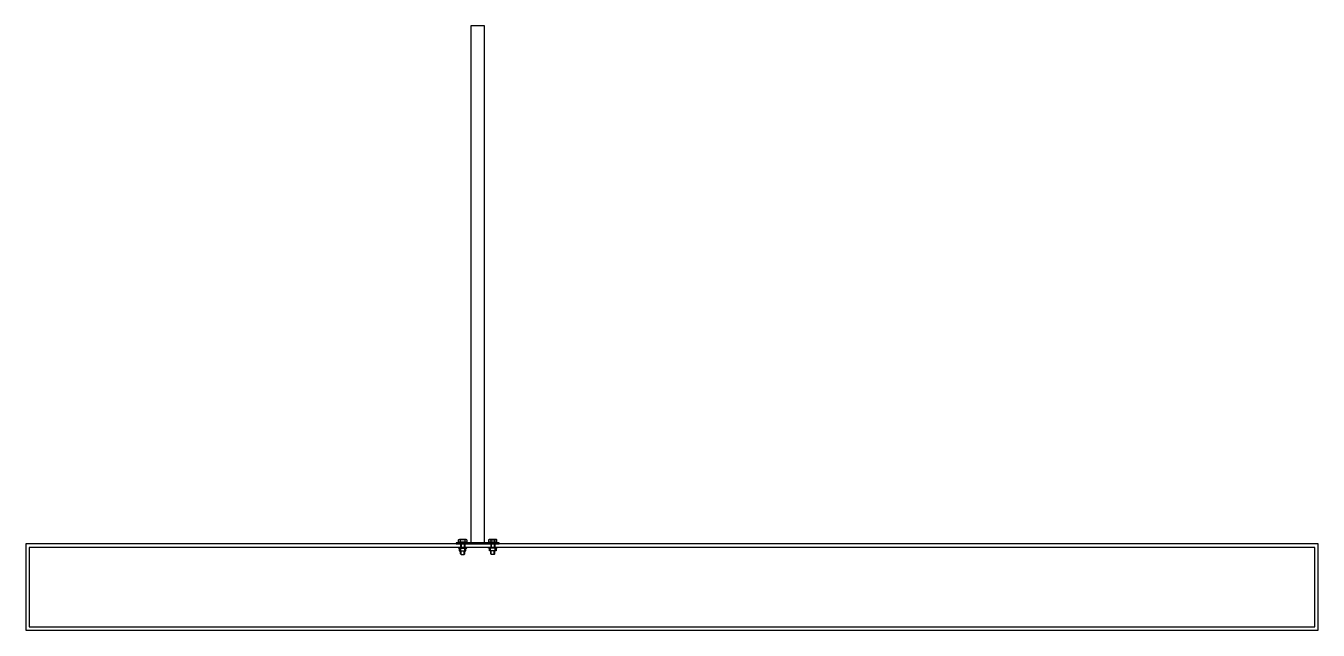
# Model space of a CAD drawing. Header units: millimetres. Extents: x -1443632 to -1307761, y 1430256 to 1527696.
# Drawn here: x -1375891 to -1372891, y 1448826 to 1450229 of the extents above; entities that cross this region are included whole.
import ezdxf

# ---------------------------------------------------------------- set-up
doc = ezdxf.new("R2010")
doc.units = ezdxf.units.MM
doc.header["$LTSCALE"] = 10
for name, color, linetype in [('W-PLASTIC_RAILINGS塑木栏杆', 6, 'CONTINUOUS'), ('W-STEEL_FRAME钢架', 3, 'CONTINUOUS'), ('螺栓', 146, 'CONTINUOUS')]:
    doc.layers.add(name, color=color, linetype=linetype)

# ---------------------------------------------------------------- blocks, each defined once
blk = doc.blocks.new('栏杆螺栓')
at = {"layer": '螺栓'}
for p, q in [((-9.6, -1), (-8.6, 0)), ((-8.6, 0), (8.6, 0)), ((9.6, -1), (8.6, 0)), ((-9.6, -5.8), (-9.6, -1)), ((9.6, -1), (9.6, -7.4)), ((3.4, -34.7), (4.8, -33.2))]:
    blk.add_line(p, q, dxfattribs=at)
for points in [[(7.2, 0), (-7.2, 0)], [(-4.8, -5.8), (-4.8, 0)], [(4.8, 0), (4.8, -5.8)], [(9.6, -5.8), (-9.6, -5.8), (-9.6, -7.4), (9.6, -7.4)], [(-9.6, -18.4), (9.6, -18.4)], [(-9.6, -18.4), (-9.6, -20.3)], [(-9.6, -20.3), (9.6, -20.3)], [(-7.7, -5.8), (7.7, -5.8)], [(-7.7, -20.3), (-7.7, -26.1), (7.7, -26.1), (7.7, -20.3)], [(-5.2, -20.3), (-5.2, -26.1)], [(-4.8, -5.8), (-4.8, -18.4)], [(-4.8, -33.2), (-4.8, -26.1)], [(-3.4, -5.8), (-3.4, -18.4)], [(-3.4, -34.7), (-3.4, -26.1)], [(3.4, -5.8), (3.4, -18.4)], [(3.4, -34.7), (3.4, -26.1)], [(4.8, -5.8), (4.8, -18.4)], [(4.8, -33.2), (4.8, -26.1)], [(5.2, -26.1), (5.2, -20.3)], [(9.6, -20.3), (9.6, -18.4)], [(-3.4, -34.7), (-4.8, -33.2)], [(-3.4, -34.7), (3.4, -34.7)]]:
    blk.add_lwpolyline(points, dxfattribs=at)
for points in [[(-4.8, -0.1), (-5.6, -0.6), (-6.5, -0.6), (-7.4, -0.2)], [(4.8, 0), (1.7, -1.1), (-1.7, -1.1), (-4.8, 0)], [(7.4, -0.2), (6.5, -0.6), (5.6, -0.6), (4.8, -0.1)]]:
    blk.add_open_spline(points, degree=3, dxfattribs=at)

msp = doc.modelspace()

# ---------------------------------------------------------------- linework, layer by layer
at = {"layer": 'W-PLASTIC_RAILINGS塑木栏杆'}
msp.add_lwpolyline([(-1374858.5, 1449029.3), (-1374826.5, 1449029.3), (-1374826.5, 1450229.3), (-1374858.5, 1450229.3)], close=True, dxfattribs=at)
at = {"layer": 'W-STEEL_FRAME钢架'}
for points in [[(-1375891.4, 1448826.3), (-1372891.4, 1448826.3), (-1372891.4, 1449026.3), (-1375891.4, 1449026.3)], [(-1375883.4, 1448834.3), (-1372899.4, 1448834.3), (-1372899.4, 1449018.3), (-1375883.4, 1449018.3)], [(-1374892.5, 1449026.3), (-1374792.5, 1449026.3), (-1374792.5, 1449029.3), (-1374892.5, 1449029.3)]]:
    msp.add_lwpolyline(points, close=True, dxfattribs=at)

# ---------------------------------------------------------------- block references
msp.add_blockref('栏杆螺栓', (-1374877.5, 1449036.6), dxfattribs=at)
at = {"layer": 'W-STEEL_FRAME钢架', "xscale": -1}
msp.add_blockref('栏杆螺栓', (-1374807.5, 1449036.6), dxfattribs=at)

doc.saveas('drawing.dxf')
